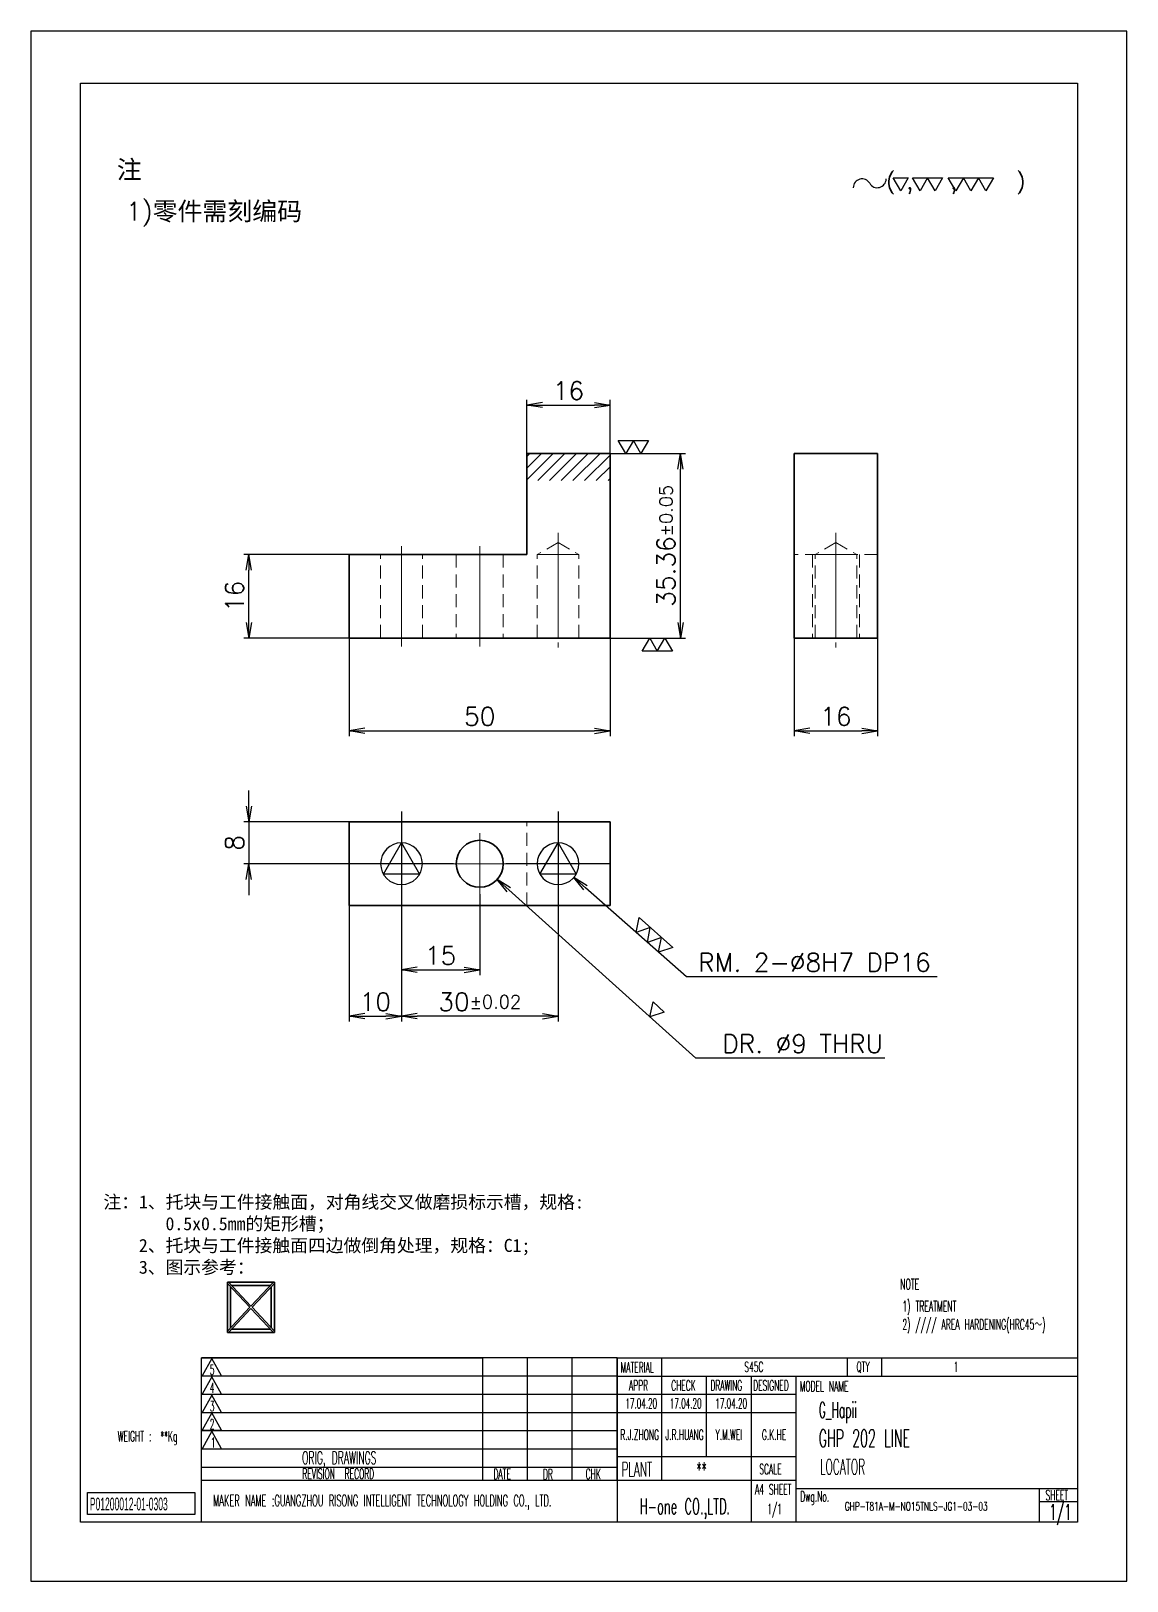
# Model space of a CAD drawing. Header units: millimetres. Extents: x 7914 to 16415, y -883 to 305.
# Drawn here: x 10140.1 to 10350.1, y -882.1 to -585.1 of the extents above; entities that cross this region are included whole.
import ezdxf
from ezdxf.enums import TextEntityAlignment as Align

# ---------------------------------------------------------------- set-up
doc = ezdxf.new("R2010")
doc.units = ezdxf.units.MM
doc.linetypes.add('CENTER-HOKUTO', pattern=[23, 20, -1, 1, -1])
doc.linetypes.add('HIDDEN-HOKUTO', pattern=[3.8, 2.5, -1.3])
for name, color, linetype, lineweight in [('\\M+195B6\\M+18E9A(TEXT)', 7, 'Continuous', 40), ('AM_7', 2, 'CENTER-HOKUTO', 30), ('AM_HID', 1, 'HIDDEN-HOKUTO', 25), ('标注线(DIM)', 3, 'Continuous', 25)]:
    doc.layers.add(name, color=color, linetype=linetype, lineweight=lineweight)
doc.layers.add('title_frame', color=7, linetype='Continuous')
doc.layers.add('word_dim', color=253, linetype='Continuous')
doc.styles.add('MX_NOTE_STANDARD', font='txt.shx', dxfattribs={"bigfont": 'bigfont.shx'})
doc.styles.get("Standard").update_dxf_attribs({"font": 'romans.shx', "bigfont": 'bigfont.shx'})
doc.dimstyles.new('RS1-1', dxfattribs={"dimtxt": 3.5, "dimasz": 3, "dimexe": 1, "dimexo": 0, "dimgap": 1, "dimtad": 3, "dimdsep": 46, "dimtxsty": 'Standard', "dimblk1": 'OPEN', "dimblk2": 'OPEN', "dimsah": 1, "dimcen": 0, "dimclrd": 256, "dimclre": 256, "dimclrt": 3, "dimazin": 2, "dimtfac": 1, "dimtmove": 0, "dimatfit": 3, "dimldrblk": 'OPEN', "dimfxl": 0, "dimtolj": 1, "dimtzin": 0, "dimarcsym": 0})

# ---------------------------------------------------------------- blocks, each defined once
blk = doc.blocks.new('A$C0CE446BE')
at = {"layer": 'title_frame'}
for p, q in [((-167.83, 0), (-167.83, 31.5)), ((-167.83, 31.5), (-113.92, 31.5)), ((-88.2, 31.5), (-167.83, 31.5)), ((-165.84, 31.38), (-167.72, 28.05)), ((-163.97, 28.05), (-165.84, 31.38)), ((-113.92, 8), (-113.92, 31.5)), ((-105.35, 8), (-105.35, 31.5)), ((-105.35, 8), (-105.35, 31.5)), ((-96.78, 8), (-96.78, 31.5)), ((-96.78, 8), (-96.78, 31.5)), ((-88.2, 8), (-88.2, 31.5)), ((-88.2, 31.5), (-88.2, 0)), ((-88.2, 31.5), (-88.2, 0)), ((-88.2, 31.5), (0, 31.5)), ((-79.62, 8), (-79.62, 31.5)), ((-44.1, 31.5), (-44.1, 28)), ((-37.53, 31.5), (-37.53, 28)), ((-113.92, 28), (-167.83, 28)), ((-88.2, 28), (-167.83, 28)), ((-167.72, 28.05), (-163.97, 28.05)), ((-165.84, 27.9), (-167.72, 24.58)), ((-163.97, 24.58), (-165.84, 27.9)), ((-88.2, 28), (0, 28)), ((-71.05, 12.6), (-71.05, 28)), ((-62.47, 0), (-62.47, 28)), ((-53.9, 0), (-53.9, 28)), ((-113.92, 24.5), (-167.83, 24.5)), ((-88.2, 24.5), (-167.83, 24.5)), ((-167.72, 24.58), (-163.97, 24.58)), ((-165.84, 24.37), (-167.72, 21.05)), ((-163.97, 21.05), (-165.84, 24.37)), ((-53.9, 24.5), (-88.2, 24.5)), ((-113.92, 21), (-167.83, 21)), ((-88.2, 21), (-167.83, 21)), ((-167.72, 21.05), (-163.97, 21.05)), ((-165.84, 20.96), (-167.72, 17.63)), ((-163.97, 17.63), (-165.84, 20.96)), ((-53.9, 21), (-88.2, 21)), ((-113.92, 17.5), (-167.83, 17.5)), ((-88.2, 17.5), (-167.83, 17.5)), ((-167.72, 17.63), (-163.97, 17.63)), ((-165.84, 17.43), (-167.72, 14.1)), ((-163.97, 14.1), (-165.84, 17.43)), ((-113.92, 14), (-167.83, 14)), ((-88.2, 14), (-167.83, 14)), ((-167.72, 14.1), (-163.97, 14.1)), ((-88.2, 12.6), (-53.9, 12.6)), ((-113.92, 10.5), (-167.83, 10.5)), ((-88.2, 10.5), (-167.83, 10.5)), ((-88.2, 8), (-167.83, 8)), ((-53.9, 8), (-88.2, 8)), ((-53.9, 6.5), (0, 6.5)), ((-7.35, 6.5), (-7.35, 0)), ((-7.35, 4), (0, 4)), ((0, 0), (-167.83, 0))]:
    blk.add_line(p, q, dxfattribs=at)
at = {"layer": 'title_frame', "color": 3, "style": 'MX_NOTE_STANDARD', "width": 0.5341}
for s, height, p in [('5', 1.92, (-166.24, 28.28)), ('MATERIAL', 1.973, (-87.53, 28.71)), ('QTY', 1.973, (-42.33, 28.8)), ('APPR', 1.973, (-85.93, 25.24)), ('CHECK', 1.973, (-77.84, 25.24)), ('DRAWING', 1.973, (-70.32, 25.24)), ('DESIGNED', 1.973, (-62.13, 25.24)), ('MODEL NAME', 1.973, (-53.2, 25.09)), ('4', 1.92, (-166.24, 24.8)), ('3', 1.92, (-166.24, 21.27)), ('2', 1.92, (-166.24, 17.86)), ('1', 1.92, (-166.04, 14.33)), ('ORIG, DRAWINGS', 2.4112, (-148.55, 11.16)), ('REVISION  RECORD', 1.9728, (-148.5, 8.32)), ('DATE', 1.973, (-111.89, 8.24)), ('DR', 1.973, (-102.39, 8.23)), ('CHK', 1.973, (-94.22, 8.27)), ('SCALE', 1.973, (-60.95, 9.22)), ('A4 SHEET', 1.973, (-61.77, 5.32)), ('MAKER NAME :GUANGZHOU RISONG INTELLIGENT TECHNOLOGY HOLDING CO., LTD.', 2.16, (-165.6, 3.07))]:
    blk.add_text(s, height=height, dxfattribs=at).set_placement(p)
blk = doc.blocks.new('A$C4356167B')
at = {"layer": 'word_dim', "ltscale": 2}
blk.add_blockref('A$C0CE446BE', (0, 0), dxfattribs=at)
at = {"layer": 'title_frame', "color": 3, "style": 'MX_NOTE_STANDARD', "width": 0.5341}
for s, height, p in [('PLANT', 2.74, (-87.36, 8.77)), ('Dwg.No.', 1.973, (-53.11, 3.98))]:
    blk.add_text(s, height=height, dxfattribs=at).set_placement(p)
blk = doc.blocks.new('A$C776344BA')
at = {"color": 7, "lineweight": 35, "ltscale": 0.4}
for p, q in [((0, 16), (0, 0)), ((15, 16), (15, 0)), ((1, 14.57), (1, 1.43)), ((14, 14.57), (14, 1.43))]:
    blk.add_line(p, q, dxfattribs=at)
at = {"color": 7, "lineweight": 35, "ltscale": 0.375}
for p, q in [((15, 16), (0, 16)), ((13.72, 15), (1.28, 15)), ((15, 0), (0, 0)), ((13.72, 1), (1.28, 1))]:
    blk.add_line(p, q, dxfattribs=at)
at = {"layer": '标注线(DIM)', "lineweight": -3}
for p, q in [((0, 15.63), (7.16, 8)), ((0.34, 16), (7.5, 8.37)), ((7.5, 8.37), (14.66, 16)), ((7.84, 8), (15, 15.63)), ((0, 0.37), (7.16, 8)), ((0.34, 0), (7.5, 7.63)), ((7.5, 7.63), (14.66, 0)), ((7.84, 8), (15, 0.37))]:
    blk.add_line(p, q, dxfattribs=at)
blk = doc.blocks.new('shiage0')
at = {"layer": 'word_dim', "color": 3, "linetype": 'Continuous'}
for centre, start, end in [((1.69, 0), 30, 180), ((4.61, 1.69), 210, 0)]:
    blk.add_arc(centre, 1.69, start, end, dxfattribs=at)
blk = doc.blocks.new('10')
at = {"layer": 'title_frame', "color": 3, "linetype": 'Continuous'}
for points in [[(9.63, 2.65), (8.18, 5.15), (11.07, 5.15)], [(13.31, 2.65), (11.86, 5.15), (17.64, 5.15), (16.2, 2.65), (14.75, 5.15)], [(20.17, 2.65), (18.73, 5.15), (27.4, 5.15), (25.95, 2.65), (24.51, 5.15), (23.06, 2.65), (21.62, 5.15)]]:
    blk.add_lwpolyline(points, close=True, dxfattribs=at)
blk.add_blockref('shiage0', (0.52, 3.24), dxfattribs=at)
blk.add_text('( ,   ,     )', height=3, dxfattribs=at).set_placement((6.84, 2.97))
blk = doc.blocks.new('MARK_8PIN')
at = {"color": 3, "linetype": 'Continuous'}
blk.add_lwpolyline([(0, 4), (-3.46, -2), (3.46, -2)], close=True, dxfattribs=at)
blk.add_circle((0, 0), 4, dxfattribs=at)
blk = doc.blocks.new('MARK_CENTER')
at = {"color": 2, "linetype": 'CENTER-HOKUTO'}
for p, q in [((0, 10), (0, -10)), ((-10, 0), (10, 0))]:
    blk.add_line(p, q, dxfattribs=at)
blk = doc.blocks.new('_Open')
at = {"color": 0, "lineweight": -2}
for p, q in [((-1, 0.167), (0, 0)), ((-1, -0.167), (0, 0)), ((0, 0), (-1, 0))]:
    blk.add_line(p, q, dxfattribs=at)
blk = doc.blocks.new('*D44')
at = {"layer": 'DEFPOINTS', "color": 0, "linetype": 'Continuous', "ltscale": 2}
for p in [(10211.11, -754.67), (10241.11, -754.67), (10211.11, -773.88)]:
    blk.add_point(p, dxfattribs=at)
at = {"layer": 'word_dim', "linetype": 'Continuous', "lineweight": -2, "ltscale": 2}
for p, q in [((10211.11, -754.67), (10211.11, -774.88)), ((10241.11, -754.67), (10241.11, -774.88)), ((10238.11, -773.88), (10214.11, -773.88))]:
    blk.add_line(p, q, dxfattribs=at)
at = {"layer": 'word_dim', "linetype": 'Continuous', "lineweight": -2, "ltscale": 2, "xscale": 3, "yscale": 3, "zscale": 3, "rotation": 180}
blk.add_blockref('_Open', (10211.11, -773.88), dxfattribs=at)
at = {"layer": 'word_dim', "linetype": 'Continuous', "lineweight": -2, "ltscale": 2, "xscale": 3, "yscale": 3, "zscale": 3}
blk.add_blockref('_Open', (10241.11, -773.88), dxfattribs=at)
at = {"layer": 'word_dim', "color": 3, "linetype": 'Continuous', "ltscale": 2, "insert": (10226.11, -771.13), "char_height": 3.5, "attachment_point": 5}
blk.add_mtext('\\A1;30{\\H0.715x;%%p0.02}', dxfattribs=at)
blk = doc.blocks.new('*D45')
at = {"layer": 'DEFPOINTS', "color": 0, "linetype": 'Continuous', "ltscale": 2}
for p in [(10226.11, -750.52), (10211.11, -754.67), (10226.11, -765.01)]:
    blk.add_point(p, dxfattribs=at)
at = {"layer": 'word_dim', "linetype": 'Continuous', "lineweight": -2, "ltscale": 2}
for p, q in [((10226.11, -750.52), (10226.11, -766.01)), ((10211.11, -754.67), (10211.11, -766.01)), ((10214.11, -765.01), (10223.11, -765.01))]:
    blk.add_line(p, q, dxfattribs=at)
at = {"layer": 'word_dim', "linetype": 'Continuous', "lineweight": -2, "ltscale": 2, "xscale": 3, "yscale": 3, "zscale": 3, "rotation": 180}
blk.add_blockref('_Open', (10211.11, -765.01), dxfattribs=at)
at = {"layer": 'word_dim', "linetype": 'Continuous', "lineweight": -2, "ltscale": 2, "xscale": 3, "yscale": 3, "zscale": 3}
blk.add_blockref('_Open', (10226.11, -765.01), dxfattribs=at)
at = {"layer": 'word_dim', "color": 3, "linetype": 'Continuous', "ltscale": 2, "insert": (10218.61, -762.26), "char_height": 3.5, "attachment_point": 5}
blk.add_mtext('\\A1;15', dxfattribs=at)
blk = doc.blocks.new('*D46')
at = {"layer": 'DEFPOINTS', "color": 0, "linetype": 'Continuous', "ltscale": 2}
for p in [(10238.11, -742.02), (10244.11, -747.31)]:
    blk.add_point(p, dxfattribs=at)
at = {"layer": 'word_dim', "linetype": 'Continuous', "lineweight": -2, "ltscale": 2}
for p, q in [((10265.73, -766.34), (10246.37, -749.29)), ((10313.76, -766.34), (10265.73, -766.34))]:
    blk.add_line(p, q, dxfattribs=at)
at = {"layer": 'word_dim', "linetype": 'Continuous', "lineweight": -2, "ltscale": 2, "xscale": 3, "yscale": 3, "zscale": 3, "rotation": 138.6324527778056}
blk.add_blockref('_Open', (10244.11, -747.31), dxfattribs=at)
at = {"layer": 'word_dim', "color": 3, "linetype": 'Continuous', "ltscale": 2, "insert": (10290.25, -763.59), "char_height": 3.5, "attachment_point": 5}
blk.add_mtext('\\A1;RM. 2-∅8H7 DP16', dxfattribs=at)
blk = doc.blocks.new('shiage3')
at = {"layer": 'word_dim', "color": 3, "linetype": 'Continuous'}
for p, q in [((-1.44, 2.5), (7.22, 2.5)), ((0, 0), (-1.44, 2.5)), ((1.44, 2.5), (0, 0)), ((2.89, 0), (1.44, 2.5)), ((4.33, 2.5), (2.89, 0)), ((5.77, 0), (4.33, 2.5)), ((7.22, 2.5), (5.77, 0))]:
    blk.add_line(p, q, dxfattribs=at)
blk = doc.blocks.new('*D47')
at = {"layer": 'DEFPOINTS', "color": 0, "linetype": 'Continuous', "ltscale": 2}
for p in [(10222.77, -741.66), (10229.46, -747.67)]:
    blk.add_point(p, dxfattribs=at)
at = {"layer": 'word_dim', "linetype": 'Continuous', "lineweight": -2, "ltscale": 2}
for p, q in [((10267.54, -781.92), (10231.69, -749.68)), ((10303.74, -781.92), (10267.54, -781.92))]:
    blk.add_line(p, q, dxfattribs=at)
at = {"layer": 'word_dim', "linetype": 'Continuous', "lineweight": -2, "ltscale": 2, "xscale": 3, "yscale": 3, "zscale": 3, "rotation": 138.0407007017039}
blk.add_blockref('_Open', (10229.46, -747.67), dxfattribs=at)
at = {"layer": 'word_dim', "color": 3, "linetype": 'Continuous', "ltscale": 2, "insert": (10287.98, -779.17), "char_height": 3.5, "attachment_point": 5}
blk.add_mtext('\\A1;DR. ∅9 THRU', dxfattribs=at)
blk = doc.blocks.new('shiage1')
at = {"layer": 'word_dim', "color": 3, "linetype": 'Continuous'}
for p, q in [((0, 0), (-1.44, 2.5)), ((-1.44, 2.5), (1.44, 2.5)), ((1.44, 2.5), (0, 0))]:
    blk.add_line(p, q, dxfattribs=at)
blk = doc.blocks.new('*D48')
at = {"layer": 'DEFPOINTS', "color": 0, "linetype": 'Continuous', "ltscale": 2}
for p in [(10181.88, -685.43), (10201.11, -685.43), (10201.11, -701.43)]:
    blk.add_point(p, dxfattribs=at)
at = {"layer": 'word_dim', "linetype": 'Continuous', "lineweight": -2, "ltscale": 2}
for p, q in [((10201.11, -685.43), (10180.88, -685.43)), ((10181.88, -698.43), (10181.88, -688.43)), ((10201.11, -701.43), (10180.88, -701.43))]:
    blk.add_line(p, q, dxfattribs=at)
at = {"layer": 'word_dim', "linetype": 'Continuous', "lineweight": -2, "ltscale": 2, "xscale": 3, "yscale": 3, "zscale": 3}
for p, rotation in [((10181.88, -685.43), 90), ((10181.88, -701.43), 270)]:
    blk.add_blockref('_Open', p, dxfattribs=dict(at, rotation=rotation))
at = {"layer": 'word_dim', "color": 3, "linetype": 'Continuous', "ltscale": 2, "insert": (10179.13, -693.43), "char_height": 3.5, "attachment_point": 5, "rotation": 90}
blk.add_mtext('\\A1;16', dxfattribs=at)
blk = doc.blocks.new('*D49')
at = {"layer": 'DEFPOINTS', "color": 0, "linetype": 'Continuous', "ltscale": 2}
for p in [(10201.11, -701.43), (10251.11, -701.43), (10251.11, -719.2)]:
    blk.add_point(p, dxfattribs=at)
at = {"layer": 'word_dim', "linetype": 'Continuous', "lineweight": -2, "ltscale": 2}
for p, q in [((10201.11, -701.43), (10201.11, -720.2)), ((10251.11, -701.43), (10251.11, -720.2)), ((10204.11, -719.2), (10248.11, -719.2))]:
    blk.add_line(p, q, dxfattribs=at)
at = {"layer": 'word_dim', "linetype": 'Continuous', "lineweight": -2, "ltscale": 2, "xscale": 3, "yscale": 3, "zscale": 3, "rotation": 180}
blk.add_blockref('_Open', (10201.11, -719.2), dxfattribs=at)
at = {"layer": 'word_dim', "linetype": 'Continuous', "lineweight": -2, "ltscale": 2, "xscale": 3, "yscale": 3, "zscale": 3}
blk.add_blockref('_Open', (10251.11, -719.2), dxfattribs=at)
at = {"layer": 'word_dim', "color": 3, "linetype": 'Continuous', "ltscale": 2, "insert": (10226.11, -716.45), "char_height": 3.5, "attachment_point": 5}
blk.add_mtext('\\A1;50', dxfattribs=at)
blk = doc.blocks.new('*D50')
at = {"layer": 'DEFPOINTS', "color": 0, "linetype": 'Continuous', "ltscale": 2}
for p in [(10251.11, -666.07), (10264.56, -666.07), (10251.11, -701.43)]:
    blk.add_point(p, dxfattribs=at)
at = {"layer": 'word_dim', "linetype": 'Continuous', "lineweight": -2, "ltscale": 2}
for p, q in [((10251.11, -666.07), (10265.56, -666.07)), ((10264.56, -698.43), (10264.56, -669.07)), ((10251.11, -701.43), (10265.56, -701.43))]:
    blk.add_line(p, q, dxfattribs=at)
at = {"layer": 'word_dim', "linetype": 'Continuous', "lineweight": -2, "ltscale": 2, "xscale": 3, "yscale": 3, "zscale": 3}
for p, rotation in [((10264.56, -666.07), 90), ((10264.56, -701.43), 270)]:
    blk.add_blockref('_Open', p, dxfattribs=dict(at, rotation=rotation))
at = {"layer": 'word_dim', "color": 3, "linetype": 'Continuous', "ltscale": 2, "insert": (10261.81, -683.75), "char_height": 3.5, "attachment_point": 5, "rotation": 90}
blk.add_mtext('\\A1;35.36{\\H0.715x;%%p0.05}', dxfattribs=at)
blk = doc.blocks.new('*D51')
at = {"layer": 'DEFPOINTS', "color": 0, "linetype": 'Continuous', "ltscale": 2}
for p in [(10286.35, -701.43), (10302.35, -701.43), (10302.35, -719.2)]:
    blk.add_point(p, dxfattribs=at)
at = {"layer": 'word_dim', "linetype": 'Continuous', "lineweight": -2, "ltscale": 2}
for p, q in [((10286.35, -701.43), (10286.35, -720.2)), ((10302.35, -701.43), (10302.35, -720.2)), ((10289.35, -719.2), (10299.35, -719.2))]:
    blk.add_line(p, q, dxfattribs=at)
at = {"layer": 'word_dim', "linetype": 'Continuous', "lineweight": -2, "ltscale": 2, "xscale": 3, "yscale": 3, "zscale": 3, "rotation": 180}
blk.add_blockref('_Open', (10286.35, -719.2), dxfattribs=at)
at = {"layer": 'word_dim', "linetype": 'Continuous', "lineweight": -2, "ltscale": 2, "xscale": 3, "yscale": 3, "zscale": 3}
blk.add_blockref('_Open', (10302.35, -719.2), dxfattribs=at)
at = {"layer": 'word_dim', "color": 3, "linetype": 'Continuous', "ltscale": 2, "insert": (10294.35, -716.45), "char_height": 3.5, "attachment_point": 5}
blk.add_mtext('\\A1;16', dxfattribs=at)
blk = doc.blocks.new('*D52')
at = {"layer": 'DEFPOINTS', "color": 0, "linetype": 'Continuous', "ltscale": 2}
for p in [(10251.11, -656.78), (10235.11, -672.43), (10251.11, -672.43)]:
    blk.add_point(p, dxfattribs=at)
at = {"layer": 'word_dim', "linetype": 'Continuous', "lineweight": -2, "ltscale": 2}
for p, q in [((10235.11, -672.43), (10235.11, -655.78)), ((10251.11, -672.43), (10251.11, -655.78)), ((10238.11, -656.78), (10248.11, -656.78))]:
    blk.add_line(p, q, dxfattribs=at)
at = {"layer": 'word_dim', "linetype": 'Continuous', "lineweight": -2, "ltscale": 2, "xscale": 3, "yscale": 3, "zscale": 3, "rotation": 180}
blk.add_blockref('_Open', (10235.11, -656.78), dxfattribs=at)
at = {"layer": 'word_dim', "linetype": 'Continuous', "lineweight": -2, "ltscale": 2, "xscale": 3, "yscale": 3, "zscale": 3}
blk.add_blockref('_Open', (10251.11, -656.78), dxfattribs=at)
at = {"layer": 'word_dim', "color": 3, "linetype": 'Continuous', "ltscale": 2, "insert": (10243.11, -654.03), "char_height": 3.5, "attachment_point": 5}
blk.add_mtext('\\A1;16', dxfattribs=at)
blk = doc.blocks.new('*D53')
at = {"layer": 'DEFPOINTS', "color": 0, "linetype": 'Continuous', "ltscale": 2}
for p in [(10201.11, -752.67), (10211.11, -754.67), (10211.11, -773.88)]:
    blk.add_point(p, dxfattribs=at)
at = {"layer": 'word_dim', "linetype": 'Continuous', "lineweight": -2, "ltscale": 2}
for p, q in [((10201.11, -752.67), (10201.11, -774.88)), ((10211.11, -754.67), (10211.11, -774.88)), ((10204.11, -773.88), (10208.11, -773.88))]:
    blk.add_line(p, q, dxfattribs=at)
at = {"layer": 'word_dim', "linetype": 'Continuous', "lineweight": -2, "ltscale": 2, "xscale": 3, "yscale": 3, "zscale": 3, "rotation": 180}
blk.add_blockref('_Open', (10201.11, -773.88), dxfattribs=at)
at = {"layer": 'word_dim', "linetype": 'Continuous', "lineweight": -2, "ltscale": 2, "xscale": 3, "yscale": 3, "zscale": 3}
blk.add_blockref('_Open', (10211.11, -773.88), dxfattribs=at)
at = {"layer": 'word_dim', "color": 3, "linetype": 'Continuous', "ltscale": 2, "insert": (10206.11, -771.13), "char_height": 3.5, "attachment_point": 5}
blk.add_mtext('\\A1;10', dxfattribs=at)
blk = doc.blocks.new('*D54')
at = {"layer": 'DEFPOINTS', "color": 0, "linetype": 'Continuous', "ltscale": 2}
for p in [(10201.11, -736.67), (10181.88, -744.67), (10201.11, -744.67)]:
    blk.add_point(p, dxfattribs=at)
at = {"layer": 'word_dim', "linetype": 'Continuous', "lineweight": -2, "ltscale": 2}
for p, q in [((10181.88, -733.67), (10181.88, -730.67)), ((10201.11, -736.67), (10180.88, -736.67)), ((10181.88, -736.67), (10181.88, -744.67)), ((10201.11, -744.67), (10180.88, -744.67)), ((10181.88, -747.67), (10181.88, -750.67))]:
    blk.add_line(p, q, dxfattribs=at)
at = {"layer": 'word_dim', "linetype": 'Continuous', "lineweight": -2, "ltscale": 2, "xscale": 3, "yscale": 3, "zscale": 3}
for p, rotation in [((10181.88, -736.67), 270), ((10181.88, -744.67), 90)]:
    blk.add_blockref('_Open', p, dxfattribs=dict(at, rotation=rotation))
at = {"layer": 'word_dim', "color": 3, "linetype": 'Continuous', "ltscale": 2, "insert": (10179.13, -740.67), "char_height": 3.5, "attachment_point": 5, "rotation": 90}
blk.add_mtext('\\A1;8', dxfattribs=at)

msp = doc.modelspace()

# ---------------------------------------------------------------- hatches: boundary and pattern name
at = {"layer": 'word_dim', "linetype": 'Continuous', "ltscale": 2}
h = msp.add_hatch(dxfattribs=at)
h.set_pattern_fill('ANSI31', color=256, scale=0.5, style=0)
h.set_pattern_definition([(45, (1620.0487, 2363.4417), (-1.12253202, 1.12253202), [])])
h.paths.add_polyline_path([(10251.112, -666.068), (10235.112, -666.068), (10235.112, -671.267), (10251.112, -671.267)])

# ---------------------------------------------------------------- linework, layer by layer
at = {"color": 7, "lineweight": 35, "ltscale": 0.483925}
msp.add_line((10235.112, -666.068), (10235.112, -685.425), dxfattribs=at)
at = {"color": 7, "lineweight": 35, "ltscale": 0.4}
for p, q in [((10251.112, -666.068), (10235.112, -666.068)), ((10286.352, -666.068), (10302.352, -666.068)), ((10201.112, -701.425), (10201.112, -685.425)), ((10302.352, -701.425), (10286.352, -701.425)), ((10201.112, -752.665), (10201.112, -736.665)), ((10251.112, -752.665), (10251.112, -736.665))]:
    msp.add_line(p, q, dxfattribs=at)
at = {"color": 7, "lineweight": 35}
for p, q in [((10251.112, -666.068), (10251.112, -701.425)), ((10286.352, -666.068), (10286.352, -701.425)), ((10302.352, -666.068), (10302.352, -701.425)), ((10235.112, -685.425), (10201.112, -685.425)), ((10201.112, -701.425), (10251.112, -701.425)), ((10201.112, -736.665), (10251.112, -736.665)), ((10201.112, -752.665), (10251.112, -752.665))]:
    msp.add_line(p, q, dxfattribs=at)
msp.add_circle((10226.112, -744.665), 4.5, dxfattribs=at)
at = {"layer": 'AM_7', "color": 2, "lineweight": 13}
for p, q in [((10241.112, -681.285), (10241.112, -703.256)), ((10294.352, -681.285), (10294.352, -703.257)), ((10211.112, -703.025), (10211.112, -683.825)), ((10226.112, -683.825), (10226.112, -703.026)), ((10211.112, -739.465), (10211.112, -749.865)), ((10226.112, -738.815), (10226.112, -750.515)), ((10241.112, -739.465), (10241.112, -749.865)), ((10216.312, -744.665), (10205.912, -744.665)), ((10231.962, -744.665), (10220.262, -744.665))]:
    msp.add_line(p, q, dxfattribs=at)
at = {"layer": 'AM_HID', "color": 1, "lineweight": 13}
for p, q in [((10207.112, -701.425), (10207.112, -685.425)), ((10215.112, -701.425), (10215.112, -685.425)), ((10221.612, -685.425), (10221.612, -701.425)), ((10230.612, -685.425), (10230.612, -701.425)), ((10241.112, -683.116), (10237.112, -685.425)), ((10237.112, -685.425), (10243.03, -685.425)), ((10237.112, -701.425), (10237.112, -685.425)), ((10239.195, -685.425), (10245.112, -685.425)), ((10241.112, -683.116), (10245.112, -685.425)), ((10245.112, -701.425), (10245.112, -685.425)), ((10302.352, -685.425), (10286.352, -685.425)), ((10289.852, -685.425), (10289.852, -701.425)), ((10294.352, -683.116), (10290.352, -685.425)), ((10290.352, -685.425), (10297.863, -685.425)), ((10290.352, -701.425), (10290.352, -685.425)), ((10290.352, -701.425), (10290.352, -685.425)), ((10290.842, -685.425), (10298.352, -685.425)), ((10294.352, -683.116), (10298.352, -685.425)), ((10298.352, -701.425), (10298.352, -685.425)), ((10298.352, -701.425), (10298.352, -685.425)), ((10298.852, -685.425), (10298.852, -701.425)), ((10235.112, -752.665), (10235.112, -736.665))]:
    msp.add_line(p, q, dxfattribs=at)
at = {"layer": 'title_frame'}
for p, q in [((10149.629, -595.11), (10340.629, -595.11)), ((10149.629, -870.86), (10149.629, -595.11)), ((10154.629, -595.11), (10340.629, -595.11)), ((10340.629, -595.11), (10340.629, -870.86)), ((10252.429, -839.36), (10252.429, -842.86)), ((10150.983, -865.17), (10171.511, -865.17)), ((10150.983, -869.371), (10150.983, -865.17)), ((10171.511, -865.17), (10171.511, -869.371)), ((10171.511, -869.371), (10150.983, -869.371)), ((10340.629, -870.86), (10149.629, -870.86)), ((10340.629, -870.86), (10286.729, -870.86)), ((10340.629, -870.86), (10286.729, -870.86))]:
    msp.add_line(p, q, dxfattribs=at)
at = {"layer": 'title_frame', "color": 4}
msp.add_lwpolyline([(10140.129, -882.11), (10350.129, -882.11), (10350.129, -585.11), (10140.129, -585.11)], close=True, dxfattribs=at)
at = {"layer": 'word_dim', "color": 3, "linetype": 'Continuous', "ltscale": 2}
for points in [[(10254.1, -666.068), (10252.655, -663.566), (10258.435, -663.566), (10256.99, -666.068), (10255.545, -663.566)], [(10261.568, -701.425), (10263.013, -703.928), (10257.233, -703.928), (10258.678, -701.425), (10260.123, -703.928)]]:
    msp.add_lwpolyline(points, close=True, dxfattribs=at)

# ---------------------------------------------------------------- block references
at = {"layer": 'word_dim', "linetype": 'Continuous', "ltscale": 2}
msp.add_blockref('10', (10297.16, -618.375), dxfattribs=at)
at = {"layer": 'word_dim', "color": 3, "linetype": 'CENTER-HOKUTO', "ltscale": 2, "xscale": -1}
for p in [(10211.112, -744.665), (10241.112, -744.665)]:
    msp.add_blockref('MARK_CENTER', p, dxfattribs=at)
at = {"layer": 'word_dim', "color": 3, "ltscale": 2, "xscale": -1}
msp.add_blockref('MARK_8PIN', (10211.112, -744.665), dxfattribs=at)
at = {"layer": 'word_dim', "color": 3, "linetype": 'Continuous', "ltscale": 2, "xscale": -1}
msp.add_blockref('MARK_8PIN', (10241.112, -744.665), dxfattribs=at)
at = {"layer": 'word_dim', "color": 3, "linetype": 'Continuous', "ltscale": 2}
for name, p, rotation in [('shiage3', (10256.058, -757.827), 318.6324527778311), ('shiage1', (10258.717, -773.981), 318.0407007017434)]:
    msp.add_blockref(name, p, dxfattribs=dict(at, rotation=rotation))
at = {"layer": 'word_dim', "ltscale": 2}
msp.add_blockref('A$C4356167B', (10340.629, -870.86), dxfattribs=at)
at = {"layer": '标注线(DIM)', "lineweight": -3, "xscale": 0.5999999999985448, "yscale": 0.6000000000003638, "zscale": 0.6}
msp.add_blockref('A$C776344BA', (10177.775, -834.462), dxfattribs=at)

# ---------------------------------------------------------------- texts
at = {"ltscale": 2, "char_height": 3.5, "attachment_point": 1}
for s, insert, width in [('{\\fSimSun|b0|i0|c134|p2;\\C3;注}', (10156.57, -609.903), 10.36469), ('{\\Fromans,bigfont|c134;\\C3;1)\\fSimSun|b0|i0|c134|p2;零件需刻编码}', (10158.33, -617.889), 96.90613)]:
    msp.add_mtext(s, dxfattribs=dict(at, insert=insert, width=width))
at = {"linetype": 'Continuous', "insert": (10291.106, -849.839), "char_height": 3, "width": 50.9, "attachment_point": 4}
msp.add_mtext('{\\W0.5;\\C3;G_Hapii }', dxfattribs=at)
at = {"color": 3, "linetype": 'Continuous', "insert": (10296.062, -866.997), "char_height": 1.6, "width": 37.13137, "attachment_point": 1}
msp.add_mtext('{\\W0.65;GHP-T81A-M-NO15TNLS-JG1-03-03}', dxfattribs=at)
at = {"layer": '\\M+195B6\\M+18E9A(TEXT)', "insert": (10154, -815.869), "char_height": 2.5, "width": 103.9142, "attachment_point": 4}
msp.add_mtext('{\\fSimSun|b0|i0|c134|p2;\\C3;注：1、托块与工件接触面，对角线交叉做磨损标示槽，规格:\\P       0.5x0.5mm的矩形槽；\\P    2、托块与工件接触面四边做倒角处理，规格：C1;\\P    3、图示参考：}', dxfattribs=at)
at = {"layer": 'title_frame', "color": 3, "style": 'MX_NOTE_STANDARD'}
for s, height, width, p in [('NOTE', 2, 0.5341, (10306.704, -826.226)), ('NOTE', 1.96, 0.545, (10306.704, -826.226)), ('NOTE', 1.96, 0.545, (10306.704, -826.226)), ('1) TREATMENT', 2, 0.5341, (10307.093, -830.449)), ('1) TREATMENT', 1.96, 0.545, (10307.093, -830.449)), ('1) TREATMENT', 1.96, 0.545, (10307.093, -830.449)), ('2) //// AREA HARDENING(HRC45\\M+18160)', 2, 0.5341, (10307.093, -833.949)), ('2) //// AREA HARDENING(HRC45\\M+18160)', 2, 0.5341, (10307.093, -833.949)), ('2) //// AREA HARDENING(HRC45\\M+18160)', 2, 0.5341, (10307.093, -833.949)), ('S45C', 1.9728, 0.5341, (10276.803, -842.061)), ('1', 1.973, 0.5341, (10316.93, -842.061)), ('17.04.20', 1.9, 0.5341, (10254.016, -849.036)), ('17.04.20', 1.9, 0.5341, (10262.528, -849.036)), ('17.04.20', 1.9, 0.5341, (10271.245, -849.036)), ('WEIGHT : ', 2, 0.5341, (10156.766, -855.372)), ('**Kg', 2, 0.5341, (10164.913, -855.372)), ('GHP 202 LINE', 3.3, 0.5341, (10291.068, -856.409)), ('**', 2.74, 0.5341, (10267.622, -862.09)), ('LOCATOR', 2.94, 0.5, (10291.316, -861.673)), ('H-one CO.,LTD.', 3, 0.5341, (10256.785, -869.31)), ('1/1', 1.9728, 0.5341, (10281.211, -869.291)), ('SHEET', 1.9728, 0.5341, (10334.519, -866.648)), ('1/1', 3, 0.5341, (10335.236, -870.384))]:
    msp.add_text(s, height=height, dxfattribs=dict(at, width=width)).set_placement(p)
at = {"layer": 'title_frame', "color": 3, "style": 'MX_NOTE_STANDARD', "width": 0.5341}
for s, p in [('R.J.ZHONG', (10256.761, -855.653)), ('J.R.HUANG', (10265.356, -855.675)), ('Y.M.WEI', (10273.836, -855.671)), ('G.K.HE', (10282.506, -855.675))]:
    msp.add_text(s, height=1.9728, dxfattribs=at).set_placement(p, align=Align.BOTTOM_CENTER)
at = {"layer": 'title_frame', "color": 3, "insert": (10151.397, -866.126), "char_height": 2.45, "width": 4.1107, "attachment_point": 1, "style": 'MX_NOTE_STANDARD'}
msp.add_mtext('{\\f3 of 9 Barcode|b0|i0|c0|p82;\\W0.5;P01200012-01-0303}', dxfattribs=at)

# ---------------------------------------------------------------- dimensions: what is measured, and where the dimension line sits
at = {"layer": 'word_dim', "linetype": 'Continuous', "ltscale": 2}
for base, p1, p2, picture, middle in [((10251.112, -656.777), (10235.112, -672.427), (10251.112, -672.427), '*D52', (10243.112, -654.027)), ((10251.112, -719.203), (10201.112, -701.425), (10251.112, -701.425), '*D49', (10226.112, -716.453)), ((10302.352, -719.203), (10286.352, -701.425), (10302.352, -701.425), '*D51', (10294.352, -716.453)), ((10211.112, -773.879), (10201.112, -752.665), (10211.112, -754.665), '*D53', (10206.112, -771.129))]:
    dim = msp.add_linear_dim(base=base, p1=p1, p2=p2, dimstyle='RS1-1', dxfattribs=at)
    dim.commit()
    dim.dimension.update_dxf_attribs({"geometry": picture, "text_midpoint": middle})
for base, p1, p2, angle, text, picture, middle in [((10264.557, -666.068), (10251.112, -701.425), (10251.112, -666.068), 90, '<>{\\H0.715x;%%p0.05}', '*D50', (10261.807, -683.747)), ((10211.112, -773.879), (10241.112, -754.665), (10211.112, -754.665), 180, '<>{\\H0.715x;%%p0.02}', '*D44', (10226.112, -771.129))]:
    dim = msp.add_linear_dim(base=base, p1=p1, p2=p2, angle=angle, text=text, dimstyle='RS1-1', dxfattribs=at)
    dim.commit()
    dim.dimension.update_dxf_attribs({"geometry": picture, "text_midpoint": middle})
for base, p1, p2, angle, picture, middle in [((10181.875, -685.425), (10201.112, -701.425), (10201.112, -685.425), 90, '*D48', (10179.125, -693.425)), ((10181.875, -744.665), (10201.112, -736.665), (10201.112, -744.665), 90, '*D54', (10179.125, -740.665)), ((10226.112, -765.013), (10211.112, -754.665), (10226.112, -750.515), 180, '*D45', (10218.612, -762.263))]:
    dim = msp.add_linear_dim(base=base, p1=p1, p2=p2, angle=angle, dimstyle='RS1-1', dxfattribs=at)
    dim.commit()
    dim.dimension.update_dxf_attribs({"geometry": picture, "text_midpoint": middle})
for p1, p2, text, picture, middle in [((10222.766, -741.657), (10229.459, -747.674), 'DR. <> THRU', '*D47', (10287.976, -781.916)), ((10238.11, -742.022), (10244.114, -747.309), 'RM. 2-<>H7 DP16', '*D46', (10290.245, -766.343))]:
    dim = msp.add_diameter_dim_2p(p1=p1, p2=p2, text=text, dimstyle='RS1-1', override={"dimtoh": 1, "dimtofl": 0}, dxfattribs=at)
    dim.commit()
    dim.dimension.update_dxf_attribs({"geometry": picture, "text_midpoint": middle, "dimtype": 163})

doc.saveas('drawing.dxf')
